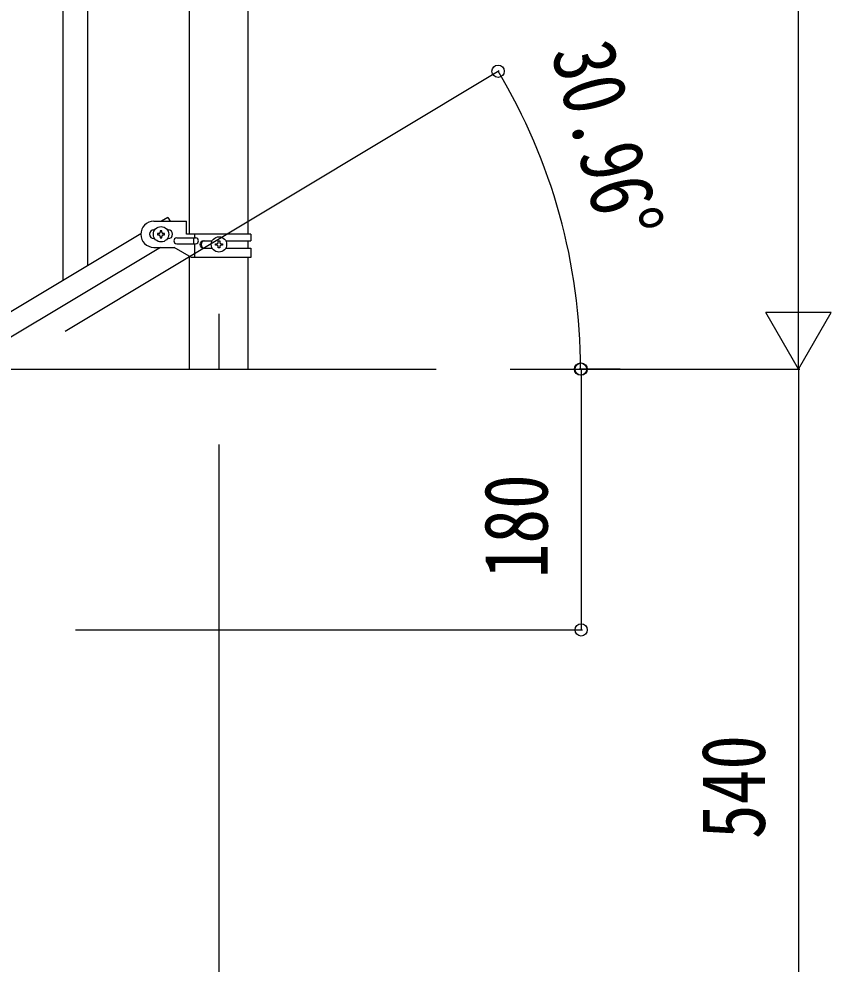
# Model space of a CAD drawing. Units: millimetres, scale not verified. Extents: x -4015 to 4015, y -2862 to 2860.
# Drawn here: x -2707 to -2147, y -1861 to -1208 of the extents above; entities that cross this region are included whole.
import ezdxf
from ezdxf.enums import TextEntityAlignment as Align

# ---------------------------------------------------------------- set-up
doc = ezdxf.new("R2010")
doc.units = ezdxf.units.MM
doc.header["$LTSCALE"] = 10
for name, color, linetype in [('0-2_YKK_12', 2, 'Continuous'), ('0-3_YKK_A1', 4, 'Continuous'), ('0-4_YKK_D', 6, 'Continuous')]:
    doc.layers.add(name, color=color, linetype=linetype)
doc.styles.add('ＭＳ ゴシック', font='')
doc.styles.get('ＭＳ ゴシック').set_extended_font_data('MS Gothic')

msp = doc.modelspace()

# ---------------------------------------------------------------- linework, layer by layer
at = {"layer": '0-2_YKK_12'}
msp.add_line((-2569.17, -1411.78), (-2569.17, -1449.9), dxfattribs=at)
at = {"layer": '0-3_YKK_A1'}
for p, q in [((-2589.42, -1356.84), (-2589.42, -519.9)), ((-2548.92, -1356.84), (-2548.92, -519.9)), ((-2659.67, -1378.26), (-2659.67, -524.93)), ((-2676.67, -1388.48), (-2676.67, -535.14)), ((-2614.17, -1347.84), (-2591.67, -1347.84)), ((-2604.46, -1345.27), (-2608.75, -1347.84)), ((-2604.46, -1345.27), (-2602.91, -1347.84)), ((-2591.67, -1356.84), (-2591.67, -1347.84)), ((-2623.17, -1356.49), (-3428.75, -1839.77)), ((-2613.54, -1353.84), (-2614.17, -1353.84)), ((-2610.61, -1356.36), (-2611.57, -1356.36)), ((-2604.17, -1353.84), (-2604.8, -1353.84)), ((-2547.17, -1356.84), (-2591.67, -1356.84)), ((-2586.14, -1356.84), (-2586.14, -1359.34)), ((-2547.17, -1356.84), (-2547.17, -1361.34)), ((-2613.54, -1359.84), (-2614.17, -1359.84)), ((-2607.73, -1357.32), (-2606.77, -1357.32)), ((-2604.17, -1359.84), (-2604.8, -1359.84)), ((-2598.37, -1359.34), (-2585.29, -1359.34)), ((-2598.37, -1363.34), (-2585.29, -1363.34)), ((-2586.7, -1359.34), (-2586.7, -1363.34)), ((-2586.14, -1363.34), (-2586.14, -1372.84)), ((-2579.77, -1361.34), (-2573.85, -1361.34)), ((-2567.73, -1363.37), (-2566.77, -1363.37)), ((-2564.5, -1361.34), (-2547.17, -1361.34)), ((-2548.92, -1366.34), (-2548.92, -1361.34)), ((-2609.6, -1365.84), (-3415.18, -1849.12)), ((-2614.17, -1365.84), (-2600.17, -1365.84)), ((-2588.05, -1372.84), (-2600.17, -1365.84)), ((-2579.77, -1366.34), (-2573.85, -1366.34)), ((-2570.61, -1364.33), (-2571.57, -1364.33)), ((-2564.5, -1366.34), (-2547.17, -1366.34)), ((-2547.17, -1366.34), (-2547.17, -1372.84)), ((-2589.42, -1449.9), (-2589.42, -1372.05)), ((-2547.17, -1372.84), (-2588.05, -1372.84)), ((-2548.92, -1449.9), (-2548.92, -1372.84)), ((-2589.42, -1449.9), (-2548.92, -1449.9))]:
    msp.add_line(p, q, dxfattribs=at)
for points in [[(-2611.57, -1356.36), (-2611.57, -1357.32), (-2610.61, -1357.32)], [(-2608.69, -1355.4), (-2608.69, -1354.44), (-2609.65, -1354.44), (-2609.65, -1355.4)], [(-2606.77, -1357.32), (-2606.77, -1356.36), (-2607.73, -1356.36)], [(-2609.65, -1358.28), (-2609.65, -1359.24), (-2608.69, -1359.24), (-2608.69, -1358.28)], [(-2571.57, -1364.33), (-2571.57, -1363.37), (-2570.61, -1363.37)], [(-2569.65, -1362.41), (-2569.65, -1361.45), (-2568.69, -1361.45), (-2568.69, -1362.41)], [(-2566.77, -1363.37), (-2566.77, -1364.33), (-2567.73, -1364.33)], [(-2568.69, -1365.29), (-2568.69, -1366.25), (-2569.65, -1366.25), (-2569.65, -1365.29)], [(-3319.17, -1809.9), (-3019.17, -1809.9), (-3019.17, -1629.9), (-2719.17, -1629.9), (-2719.17, -1449.9), (-2419.17, -1449.9)]]:
    msp.add_lwpolyline(points, dxfattribs=at)
for centre in [(-2609.17, -1356.84), (-2569.17, -1363.85)]:
    msp.add_circle(centre, 5.3, dxfattribs=at)
for centre, radius, start, end in [((-2614.17, -1356.84), 9, 90, 270), ((-2614.17, -1356.84), 3, 90, 270), ((-2610.61, -1355.4), 0.96, 270, 0), ((-2607.73, -1355.4), 0.96, 180, 270), ((-2604.17, -1356.84), 3, 270, 90), ((-2610.61, -1358.28), 0.96, 0, 90), ((-2607.73, -1358.28), 0.96, 90, 180), ((-2598.37, -1361.34), 2, 90, 270), ((-2585.29, -1361.34), 2, 270, 90), ((-2579.77, -1363.84), 2.5, 90, 270), ((-2579.02, -1363.84), 2.5, 90, 270), ((-2570.61, -1362.41), 0.96, 270, 0), ((-2567.73, -1362.41), 0.96, 180, 270), ((-2570.61, -1365.29), 0.96, 0, 90), ((-2567.73, -1365.29), 0.96, 90, 180)]:
    msp.add_arc(centre, radius, start, end, dxfattribs=at)
at = {"layer": '0-4_YKK_D'}
for p, q in [((-2169.17, -1404.9), (-2169.17, -494.9)), ((-2675.44, -1423.66), (-2375.68, -1243.8)), ((-2169.17, -1449.9), (-2169.17, -1371.96)), ((-2169.17, -1449.9), (-2191.67, -1410.93)), ((-2146.67, -1410.93), (-2191.67, -1410.93)), ((-2169.17, -1449.9), (-2146.67, -1410.93)), ((-2368.17, -1449.9), (-2318.17, -1449.9)), ((-2344.42, -1449.9), (-2168.17, -1449.9)), ((-2292.34, -1449.9), (-2320.6, -1449.9)), ((-2319.17, -1449.9), (-2319.17, -1629.9)), ((-2290.34, -1449.9), (-2168.17, -1449.9)), ((-2169.17, -1449.9), (-2169.17, -1989.9)), ((-2569.17, -1501.9), (-2569.17, -2140.9)), ((-2668.17, -1629.9), (-2318.17, -1629.9))]:
    msp.add_line(p, q, dxfattribs=at)
for centre in [(-2376.54, -1244.32), (-2319.6, -1449.9), (-2319.17, -1449.9), (-2319.17, -1629.9)]:
    msp.add_circle(centre, 4.25, dxfattribs=at)
msp.add_arc((-2719.17, -1449.9), 399.58, 0, 30.96379, dxfattribs=at)

# ---------------------------------------------------------------- texts
at = {"layer": '0-4_YKK_D', "style": 'ＭＳ ゴシック', "width": 0.8}
for s, rotation, p in [('30.96°', 284.973, (-2352.85, -1234.34)), ('180', 90, (-2329.17, -1594.3)), ('540', 90, (-2179.17, -1774.3))]:
    msp.add_text(s, height=43.99, rotation=rotation, dxfattribs=at).set_placement(p, align=Align.BOTTOM_LEFT)

doc.saveas('drawing.dxf')
